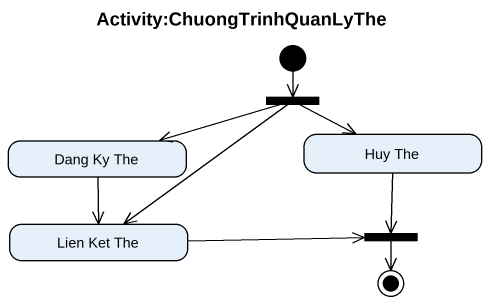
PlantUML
@startuml
title Activity:ChuongTrinhQuanLyThe
hide empty description
state "Dang Ky The" as Dang_Ky_The
state fork1 <<fork>>
state "Huy The" as Huy_The
state "Lien Ket The" as Lien_Ket_The
state fork2 <<join>>
[*] --> fork1
Dang_Ky_The --> Lien_Ket_The
fork1 -left-> Dang_Ky_The
fork1 -right-> Huy_The
fork1 --> Lien_Ket_The
Huy_The --> fork2
Lien_Ket_The -right-> fork2
fork2 --> [*]
@enduml
